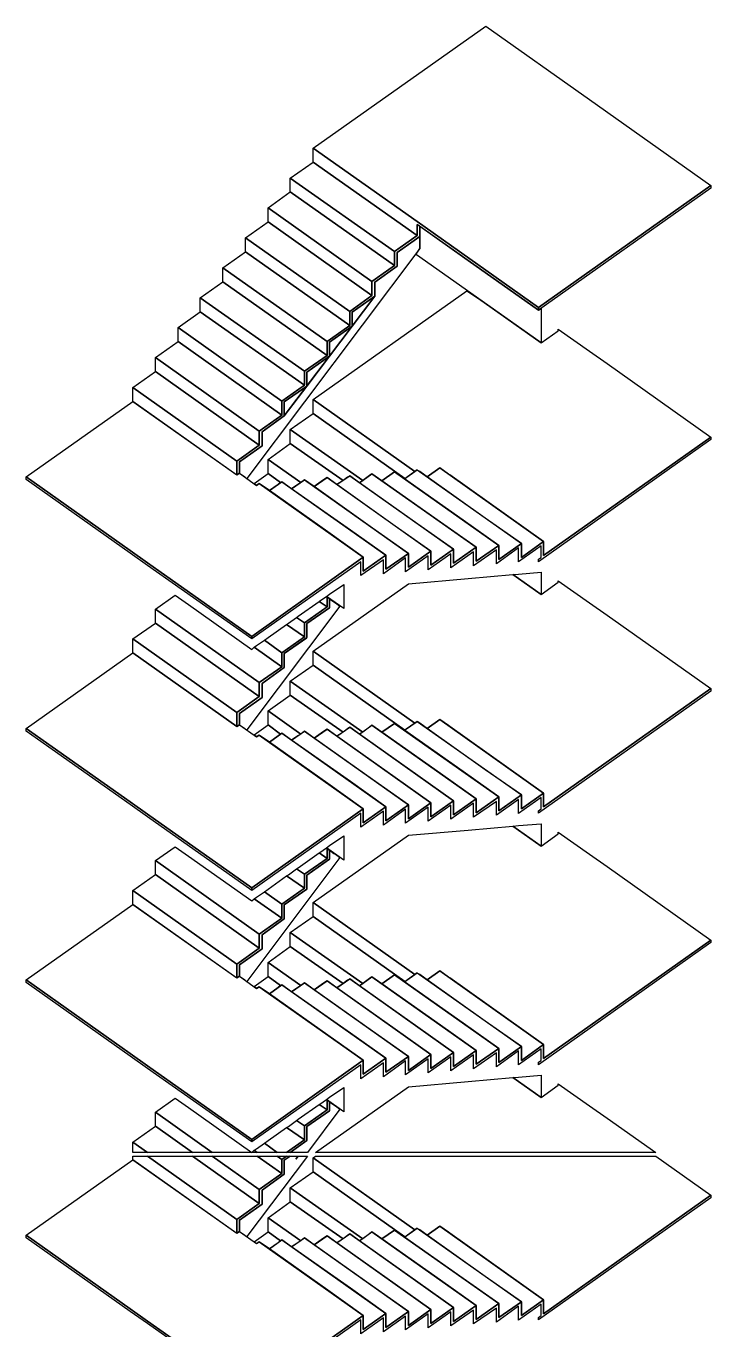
# Model space of a CAD drawing. Extents: x -678900 to 2378000, y 0 to 1840591.
# Drawn here: x -110558 to -104973, y 690882 to 701512 of the extents above; entities that cross this region are included whole.
import ezdxf

# ---------------------------------------------------------------- set-up
doc = ezdxf.new("R2010")
doc.units = 0
doc.header["$LTSCALE"] = 1000
doc.header["$MEASUREMENT"] = 0
doc.layers.get('0').update_dxf_attribs({"linetype": 'CONTINUOUS'})
doc.layers.add('DXMX_ProjectView_Section_DEFAULT_LT-SW偏左_A_e8a6d85f-36b9-47fb-9d77-73693622d4d9|AE-FLOR', color=151, linetype='CONTINUOUS')

# ---------------------------------------------------------------- blocks, each defined once
blk = doc.blocks.new('DXMX_View_SectionJoint_DEFAULT_191106104320281993')
at = {"layer": 'DXMX_ProjectView_Section_DEFAULT_LT-SW偏左_A_e8a6d85f-36b9-47fb-9d77-73693622d4d9|AE-FLOR', "ltscale": 0.3, "flags": 128}
for points in [[(-14205, 23957), (-15055, 24557), (-13645, 25552), (-12800, 24952), (-11810, 24252), (-13215, 23257), (-14205, 23957)], [(-14205, 23935), (-14205, 23843), (-15055, 24443), (-15055, 24557), (-14205, 23957), (-13215, 23257), (-13215, 23235), (-14205, 23935)], [(-15240, 24313), (-15055, 24443), (-14205, 23843), (-14390, 23713), (-15240, 24313)], [(-15240, 24199), (-15240, 24313), (-14390, 23713), (-14390, 23599), (-15240, 24199)], [(-13215, 23257), (-11810, 24252), (-11810, 24230), (-13215, 23235), (-13215, 23257)], [(-15420, 24069), (-15240, 24199), (-14390, 23599), (-14575, 23469), (-15420, 24069)], [(-15420, 23955), (-15420, 24069), (-14575, 23469), (-14575, 23355), (-15420, 23955)], [(-15675, 22005), (-15495, 22135), (-15495, 22249), (-15310, 22379), (-15310, 22493), (-15125, 22623), (-15125, 22737), (-14940, 22867), (-14940, 22981), (-14755, 23111), (-14755, 23225), (-14575, 23355), (-14575, 23469), (-14390, 23599), (-14390, 23713), (-14205, 23843), (-14205, 23935), (-14200, 23932), (-14185, 23920), (-14185, 23836), (-14370, 23706), (-14370, 23593), (-14550, 23463), (-14550, 23349), (-14735, 23219), (-14735, 23105), (-14920, 22975), (-14920, 22861), (-15105, 22731), (-15105, 22617), (-15290, 22487), (-15290, 22373), (-15470, 22243), (-15470, 22129), (-15655, 21999), (-15655, 21906), (-15660, 21904), (-15675, 21891), (-15675, 22005)], [(-15605, 23825), (-15420, 23955), (-14575, 23355), (-14755, 23225), (-15605, 23825)], [(-14185, 23668), (-14220, 23692), (-14215, 23693), (-14185, 23737), (-14185, 23920), (-13835, 23673), (-13215, 23235), (-13195, 23250), (-13195, 22968), (-14185, 23668)], [(-14185, 23668), (-14220, 23692), (-14215, 23693), (-14185, 23737), (-14185, 23920), (-13835, 23673), (-13215, 23235), (-13195, 23250), (-13195, 22968), (-14185, 23668)], [(-14185, 23668), (-14220, 23692), (-14215, 23693), (-14185, 23737), (-14185, 23920), (-13835, 23673), (-13215, 23235), (-13195, 23250), (-13195, 22968), (-14185, 23668)], [(-14185, 23668), (-14220, 23692), (-14215, 23693), (-14185, 23737), (-14185, 23920), (-13835, 23673), (-13215, 23235), (-13195, 23250), (-13195, 22968), (-14185, 23668)], [(-14185, 23668), (-14220, 23692), (-14215, 23693), (-14185, 23737), (-14185, 23920), (-13835, 23673), (-13215, 23235), (-13195, 23250), (-13195, 22968), (-14185, 23668)], [(-15600, 21866), (-15605, 21869), (-15610, 21873), (-15645, 21899), (-15655, 21906), (-15655, 21999), (-15470, 22129), (-15470, 22243), (-15290, 22373), (-14920, 22861), (-15105, 22617), (-15105, 22731), (-14920, 22861), (-14920, 22975), (-14735, 23105), (-14920, 22861), (-14550, 23349), (-14550, 23463), (-14370, 23593), (-14370, 23706), (-14185, 23836), (-14185, 23737), (-15595, 21864), (-15600, 21866)], [(-15600, 21866), (-15605, 21869), (-15610, 21873), (-15645, 21899), (-15655, 21906), (-15655, 21999), (-15470, 22129), (-15470, 22243), (-15290, 22373), (-14920, 22861), (-15105, 22617), (-15105, 22731), (-14920, 22861), (-14920, 22975), (-14735, 23105), (-14920, 22861), (-14550, 23349), (-14550, 23463), (-14370, 23593), (-14370, 23706), (-14185, 23836), (-14185, 23737), (-15595, 21864), (-15600, 21866)], [(-15600, 21866), (-15605, 21869), (-15610, 21873), (-15645, 21899), (-15655, 21906), (-15655, 21999), (-15470, 22129), (-15470, 22243), (-15290, 22373), (-14920, 22861), (-15105, 22617), (-15105, 22731), (-14920, 22861), (-14920, 22975), (-14735, 23105), (-14920, 22861), (-14550, 23349), (-14550, 23463), (-14370, 23593), (-14370, 23706), (-14185, 23836), (-14185, 23737), (-15595, 21864), (-15600, 21866)], [(-15600, 21866), (-15605, 21869), (-15610, 21873), (-15645, 21899), (-15655, 21906), (-15655, 21999), (-15470, 22129), (-15470, 22243), (-15290, 22373), (-14920, 22861), (-15105, 22617), (-15105, 22731), (-14920, 22861), (-14920, 22975), (-14735, 23105), (-14920, 22861), (-14550, 23349), (-14550, 23463), (-14370, 23593), (-14370, 23706), (-14185, 23836), (-14185, 23737), (-15595, 21864), (-15600, 21866)], [(-15600, 21866), (-15605, 21869), (-15610, 21873), (-15645, 21899), (-15655, 21906), (-15655, 21999), (-15470, 22129), (-15470, 22243), (-15290, 22373), (-14920, 22861), (-15105, 22617), (-15105, 22731), (-14920, 22861), (-14920, 22975), (-14735, 23105), (-14920, 22861), (-14550, 23349), (-14550, 23463), (-14370, 23593), (-14370, 23706), (-14185, 23836), (-14185, 23737), (-15595, 21864), (-15600, 21866)], [(-15605, 23711), (-15605, 23825), (-14755, 23225), (-14755, 23111), (-15605, 23711)], [(-15790, 23581), (-15605, 23711), (-14755, 23111), (-14940, 22981), (-15790, 23581)], [(-15790, 23467), (-15790, 23581), (-14940, 22981), (-14940, 22867), (-15790, 23467)], [(-15975, 23337), (-15790, 23467), (-14940, 22867), (-15125, 22737), (-15975, 23337)], [(-13175, 21350), (-13940, 21893), (-13949, 21899), (-14020, 21950), (-14125, 21877), (-14185, 21920), (-14200, 21928), (-14205, 21934), (-14225, 21920), (-15055, 22506), (-13800, 23394), (-13705, 23330), (-13195, 22968), (-13055, 23068), (-13055, 23081), (-12800, 22901), (-12655, 22801), (-11810, 22201), (-13175, 21236), (-13175, 21350)], [(-15975, 23223), (-15975, 23337), (-15125, 22737), (-15125, 22623), (-15975, 23223)], [(-14735, 23219), (-14550, 23349), (-14735, 23105), (-14735, 23219)], [(-14735, 23219), (-14550, 23349), (-14735, 23105), (-14735, 23219)], [(-14735, 23219), (-14550, 23349), (-14735, 23105), (-14735, 23219)], [(-14735, 23219), (-14550, 23349), (-14735, 23105), (-14735, 23219)], [(-14735, 23219), (-14550, 23349), (-14735, 23105), (-14735, 23219)], [(-16155, 23093), (-15975, 23223), (-15125, 22623), (-15310, 22493), (-16155, 23093)], [(-16155, 22979), (-16155, 23093), (-15310, 22493), (-15310, 22379), (-16155, 22979)], [(-16340, 22849), (-16155, 22979), (-15310, 22379), (-15495, 22249), (-16340, 22849)], [(-16340, 22735), (-16340, 22849), (-15495, 22249), (-15495, 22135), (-16340, 22735)], [(-16525, 22605), (-16340, 22735), (-15495, 22135), (-15675, 22005), (-16525, 22605)], [(-16525, 22491), (-16525, 22605), (-15675, 22005), (-15675, 21891), (-16525, 22491)], [(-15290, 22487), (-15105, 22617), (-15290, 22373), (-15290, 22487)], [(-15290, 22487), (-15105, 22617), (-15290, 22373), (-15290, 22487)], [(-15290, 22487), (-15105, 22617), (-15290, 22373), (-15290, 22487)], [(-15290, 22487), (-15105, 22617), (-15290, 22373), (-15290, 22487)], [(-15290, 22487), (-15105, 22617), (-15290, 22373), (-15290, 22487)], [(-16405, 21176), (-16545, 21276), (-17395, 21876), (-16525, 22491), (-15676, 21892), (-15655, 21906), (-15516, 21807), (-15495, 21821), (-14645, 21221), (-15555, 20576), (-16405, 21176)], [(-15055, 22392), (-15055, 22506), (-14225, 21920), (-14295, 21869), (-14305, 21863), (-15055, 22392)], [(-14575, 21902), (-14595, 21887), (-14650, 21847), (-15240, 22262), (-15055, 22392), (-14305, 21863), (-14310, 21861), (-14390, 21918), (-14495, 21845), (-14575, 21902)], [(-14755, 21886), (-14775, 21873), (-14810, 21847), (-15240, 22148), (-15240, 22262), (-14650, 21847), (-14675, 21829), (-14755, 21886)], [(-15555, 20576), (-14645, 21221), (-14645, 21107), (-14460, 21237), (-14460, 21123), (-14275, 21253), (-14275, 21140), (-14095, 21270), (-14095, 21156), (-13910, 21286), (-13910, 21172), (-13725, 21302), (-13725, 21188), (-13540, 21318), (-13540, 21204), (-13355, 21334), (-13355, 21220), (-13175, 21350), (-13175, 21236), (-11810, 22201), (-11810, 22180), (-13215, 21185), (-13215, 21206), (-13195, 21220), (-13195, 21314), (-13380, 21184), (-13380, 21298), (-13560, 21168), (-13560, 21282), (-13745, 21152), (-13745, 21265), (-13930, 21135), (-13930, 21249), (-14115, 21119), (-14115, 21233), (-14300, 21103), (-14300, 21217), (-14480, 21087), (-14480, 21201), (-14665, 21071), (-14665, 21185), (-15555, 20555), (-15555, 20576)], [(-15125, 21853), (-15155, 21831), (-15420, 22018), (-15240, 22148), (-14810, 21847), (-14860, 21813), (-14940, 21870), (-14970, 21851), (-15045, 21797), (-15125, 21853)], [(-15310, 21837), (-15320, 21831), (-15420, 21904), (-15420, 22018), (-15155, 21831), (-15180, 21815), (-15230, 21780), (-15310, 21837)], [(-15495, 21821), (-15515, 21806), (-15535, 21823), (-15420, 21904), (-15320, 21831), (-15340, 21815), (-15410, 21764), (-15495, 21821)], [(-13910, 21286), (-14200, 21492), (-14675, 21829), (-14575, 21902), (-13725, 21302), (-13910, 21172), (-13910, 21286)], [(-13725, 21302), (-14015, 21508), (-14495, 21845), (-14390, 21918), (-13540, 21318), (-13725, 21188), (-13725, 21302)], [(-13540, 21318), (-13830, 21524), (-14310, 21861), (-14205, 21934), (-13355, 21334), (-13540, 21204), (-13540, 21318)], [(-13355, 21334), (-13650, 21540), (-14125, 21877), (-14020, 21950), (-13175, 21350), (-13355, 21220), (-13355, 21334)], [(-16405, 21155), (-16545, 21255), (-17395, 21855), (-17395, 21876), (-16545, 21276), (-16405, 21176), (-15555, 20576), (-15555, 20555), (-16405, 21155)], [(-14645, 21221), (-14935, 21427), (-15410, 21764), (-15310, 21837), (-14460, 21237), (-14645, 21107), (-14645, 21221)], [(-14460, 21237), (-14750, 21443), (-15230, 21780), (-15125, 21853), (-14275, 21253), (-14460, 21123), (-14460, 21237)], [(-14275, 21253), (-14570, 21459), (-15045, 21797), (-14940, 21870), (-14095, 21270), (-14275, 21140), (-14275, 21253)], [(-14095, 21270), (-14385, 21475), (-14860, 21813), (-14755, 21886), (-13910, 21286), (-14095, 21156), (-14095, 21270)], [(-13175, 19299), (-13940, 19842), (-13949, 19849), (-14020, 19899), (-14125, 19826), (-14185, 19869), (-14200, 19878), (-14205, 19883), (-14225, 19869), (-15055, 20455), (-14275, 21005), (-13790, 21048), (-13425, 21080), (-13195, 20917), (-13055, 21017), (-13055, 21030), (-12800, 20850), (-12655, 20750), (-11810, 20150), (-13175, 19185), (-13175, 19299)], [(-13425, 21080), (-13380, 21084), (-13195, 21100), (-13195, 20917), (-13425, 21080)], [(-13425, 21080), (-13380, 21084), (-13195, 21100), (-13195, 20917), (-13425, 21080)], [(-13425, 21080), (-13380, 21084), (-13195, 21100), (-13195, 20917), (-13425, 21080)], [(-13425, 21080), (-13380, 21084), (-13195, 21100), (-13195, 20917), (-13425, 21080)], [(-13425, 21080), (-13380, 21084), (-13195, 21100), (-13195, 20917), (-13425, 21080)], [(-14945, 20901), (-14920, 20920), (-14805, 21000), (-14805, 20802), (-14945, 20901)], [(-14945, 20901), (-14920, 20920), (-14805, 21000), (-14805, 20802), (-14945, 20901)], [(-14945, 20901), (-14920, 20920), (-14805, 21000), (-14805, 20802), (-14945, 20901)], [(-14945, 20901), (-14920, 20920), (-14805, 21000), (-14805, 20802), (-14945, 20901)], [(-14945, 20901), (-14920, 20920), (-14805, 21000), (-14805, 20802), (-14945, 20901)], [(-16340, 20799), (-16180, 20912), (-16070, 20835), (-15555, 20470), (-15535, 20487), (-15310, 20329), (-15495, 20199), (-16340, 20799)], [(-15675, 19955), (-15495, 20085), (-15495, 20199), (-15310, 20329), (-15310, 20442), (-15125, 20572), (-15125, 20686), (-14940, 20816), (-14940, 20897), (-14935, 20893), (-14920, 20882), (-14920, 20810), (-15105, 20680), (-15105, 20566), (-15290, 20436), (-15290, 20322), (-15470, 20192), (-15470, 20078), (-15655, 19948), (-15655, 19856), (-15660, 19853), (-15675, 19841), (-15675, 19955)], [(-15600, 19815), (-15600, 19815), (-15605, 19819), (-15610, 19822), (-15645, 19848), (-15655, 19856), (-15655, 19948), (-15470, 20078), (-15470, 20192), (-15290, 20322), (-15290, 20436), (-15106, 20565), (-15105, 20567), (-15105, 20680), (-14920, 20810), (-14920, 20882), (-14885, 20857), (-14870, 20847), (-14860, 20841), (-14835, 20822), (-15595, 19814), (-15600, 19815)], [(-15600, 19815), (-15600, 19815), (-15605, 19819), (-15610, 19822), (-15645, 19848), (-15655, 19856), (-15655, 19948), (-15470, 20078), (-15470, 20192), (-15290, 20322), (-15290, 20436), (-15106, 20565), (-15105, 20567), (-15105, 20680), (-14920, 20810), (-14920, 20882), (-14885, 20857), (-14870, 20847), (-14860, 20841), (-14835, 20822), (-15595, 19814), (-15600, 19815)], [(-15600, 19815), (-15600, 19815), (-15605, 19819), (-15610, 19822), (-15645, 19848), (-15655, 19856), (-15655, 19948), (-15470, 20078), (-15470, 20192), (-15290, 20322), (-15290, 20436), (-15106, 20565), (-15105, 20567), (-15105, 20680), (-14920, 20810), (-14920, 20882), (-14885, 20857), (-14870, 20847), (-14860, 20841), (-14835, 20822), (-15595, 19814), (-15600, 19815)], [(-15600, 19815), (-15600, 19815), (-15605, 19819), (-15610, 19822), (-15645, 19848), (-15655, 19856), (-15655, 19948), (-15470, 20078), (-15470, 20192), (-15290, 20322), (-15290, 20436), (-15106, 20565), (-15105, 20567), (-15105, 20680), (-14920, 20810), (-14920, 20882), (-14885, 20857), (-14870, 20847), (-14860, 20841), (-14835, 20822), (-15595, 19814), (-15600, 19815)], [(-15600, 19815), (-15600, 19815), (-15605, 19819), (-15610, 19822), (-15645, 19848), (-15655, 19856), (-15655, 19948), (-15470, 20078), (-15470, 20192), (-15290, 20322), (-15290, 20436), (-15106, 20565), (-15105, 20567), (-15105, 20680), (-14920, 20810), (-14920, 20882), (-14885, 20857), (-14870, 20847), (-14860, 20841), (-14835, 20822), (-15595, 19814), (-15600, 19815)], [(-15190, 20731), (-15175, 20740), (-15005, 20861), (-14940, 20816), (-15125, 20686), (-15190, 20731)], [(-15005, 20861), (-15000, 20865), (-14945, 20901), (-14940, 20897), (-14940, 20816), (-15005, 20861)], [(-16340, 20685), (-16340, 20799), (-15495, 20199), (-15495, 20085), (-16340, 20685)], [(-15270, 20674), (-15255, 20683), (-15190, 20731), (-15125, 20686), (-15125, 20572), (-15270, 20674)], [(-16525, 20555), (-16340, 20685), (-15495, 20085), (-15675, 19955), (-16525, 20555)], [(-15450, 20544), (-15420, 20566), (-15270, 20674), (-15125, 20572), (-15310, 20442), (-15450, 20544)], [(-16525, 20441), (-16525, 20555), (-15675, 19955), (-15675, 19841), (-16525, 20441)], [(-15535, 20487), (-15515, 20501), (-15450, 20544), (-15310, 20442), (-15310, 20329), (-15535, 20487)], [(-16405, 19126), (-16545, 19226), (-17395, 19826), (-16525, 20441), (-15676, 19841), (-15655, 19856), (-15516, 19756), (-15495, 19771), (-14645, 19171), (-15555, 18526), (-16405, 19126)], [(-15055, 20341), (-15055, 20455), (-14225, 19869), (-14295, 19819), (-14305, 19812), (-15055, 20341)], [(-14575, 19851), (-14595, 19836), (-14650, 19796), (-15240, 20211), (-15055, 20341), (-14305, 19812), (-14310, 19810), (-14390, 19867), (-14495, 19794), (-14575, 19851)], [(-14755, 19835), (-14775, 19822), (-14810, 19796), (-15240, 20098), (-15240, 20211), (-14650, 19796), (-14675, 19778), (-14755, 19835)], [(-15555, 18526), (-14645, 19171), (-14645, 19057), (-14460, 19187), (-14460, 19073), (-14275, 19203), (-14275, 19089), (-14095, 19219), (-14095, 19105), (-13910, 19235), (-13910, 19121), (-13725, 19251), (-13725, 19137), (-13540, 19267), (-13540, 19153), (-13355, 19283), (-13355, 19169), (-13175, 19299), (-13175, 19185), (-11810, 20150), (-11810, 20129), (-13215, 19134), (-13215, 19155), (-13195, 19170), (-13195, 19263), (-13380, 19133), (-13380, 19247), (-13560, 19117), (-13560, 19231), (-13745, 19101), (-13745, 19215), (-13930, 19085), (-13930, 19199), (-14115, 19069), (-14115, 19183), (-14300, 19053), (-14300, 19167), (-14480, 19037), (-14480, 19151), (-14665, 19021), (-14665, 19134), (-15555, 18504), (-15555, 18526)], [(-15125, 19803), (-15155, 19780), (-15420, 19968), (-15240, 20098), (-14810, 19796), (-14860, 19762), (-14940, 19819), (-14970, 19800), (-15045, 19746), (-15125, 19803)], [(-15310, 19787), (-15320, 19780), (-15420, 19854), (-15420, 19968), (-15155, 19780), (-15180, 19764), (-15230, 19730), (-15310, 19787)], [(-13540, 19267), (-13830, 19473), (-14310, 19810), (-14205, 19883), (-13355, 19283), (-13540, 19153), (-13540, 19267)], [(-13355, 19283), (-13650, 19489), (-14125, 19826), (-14020, 19899), (-13175, 19299), (-13355, 19169), (-13355, 19283)], [(-16405, 19104), (-16545, 19204), (-17395, 19804), (-17395, 19826), (-16545, 19226), (-16405, 19126), (-15555, 18526), (-15555, 18504), (-16405, 19104)], [(-15495, 19771), (-15515, 19756), (-15535, 19772), (-15420, 19854), (-15320, 19780), (-15340, 19764), (-15410, 19714), (-15495, 19771)], [(-14645, 19171), (-14935, 19377), (-15410, 19714), (-15310, 19787), (-14460, 19187), (-14645, 19057), (-14645, 19171)], [(-14460, 19187), (-14750, 19393), (-15230, 19730), (-15125, 19803), (-14275, 19203), (-14460, 19073), (-14460, 19187)], [(-14275, 19203), (-14570, 19409), (-15045, 19746), (-14940, 19819), (-14095, 19219), (-14275, 19089), (-14275, 19203)], [(-14095, 19219), (-14385, 19425), (-14860, 19762), (-14755, 19835), (-13910, 19235), (-14095, 19105), (-14095, 19219)], [(-13910, 19235), (-14200, 19441), (-14675, 19778), (-14575, 19851), (-13725, 19251), (-13910, 19121), (-13910, 19235)], [(-13725, 19251), (-14015, 19457), (-14495, 19794), (-14390, 19867), (-13540, 19267), (-13725, 19137), (-13725, 19251)], [(-13175, 17249), (-13940, 17792), (-13949, 17798), (-14020, 17849), (-14125, 17776), (-14185, 17819), (-14200, 17827), (-14205, 17833), (-14225, 17819), (-15055, 18405), (-14275, 18955), (-13790, 18997), (-13425, 19029), (-13195, 18866), (-13055, 18966), (-13055, 18980), (-12800, 18800), (-12655, 18700), (-11810, 18100), (-13175, 17135), (-13175, 17249)], [(-13425, 19029), (-13380, 19033), (-13195, 19049), (-13195, 18866), (-13425, 19029)], [(-13425, 19029), (-13380, 19033), (-13195, 19049), (-13195, 18866), (-13425, 19029)], [(-13425, 19029), (-13380, 19033), (-13195, 19049), (-13195, 18866), (-13425, 19029)], [(-13425, 19029), (-13380, 19033), (-13195, 19049), (-13195, 18866), (-13425, 19029)], [(-13425, 19029), (-13380, 19033), (-13195, 19049), (-13195, 18866), (-13425, 19029)], [(-14945, 18851), (-14920, 18870), (-14805, 18950), (-14805, 18752), (-14945, 18851)], [(-14945, 18851), (-14920, 18870), (-14805, 18950), (-14805, 18752), (-14945, 18851)], [(-14945, 18851), (-14920, 18870), (-14805, 18950), (-14805, 18752), (-14945, 18851)], [(-14945, 18851), (-14920, 18870), (-14805, 18950), (-14805, 18752), (-14945, 18851)], [(-14945, 18851), (-14920, 18870), (-14805, 18950), (-14805, 18752), (-14945, 18851)], [(-16340, 18748), (-16180, 18861), (-16070, 18784), (-15555, 18420), (-15535, 18436), (-15310, 18278), (-15495, 18148), (-16340, 18748)], [(-15675, 17904), (-15495, 18034), (-15495, 18148), (-15310, 18278), (-15310, 18392), (-15125, 18522), (-15125, 18636), (-14940, 18766), (-14940, 18847), (-14935, 18842), (-14920, 18832), (-14920, 18760), (-15105, 18630), (-15105, 18516), (-15290, 18386), (-15290, 18272), (-15470, 18142), (-15470, 18028), (-15655, 17898), (-15655, 17805), (-15660, 17803), (-15675, 17790), (-15675, 17904)], [(-15600, 17765), (-15605, 17768), (-15610, 17772), (-15645, 17798), (-15655, 17805), (-15655, 17898), (-15470, 18028), (-15470, 18142), (-15290, 18272), (-15290, 18386), (-15106, 18515), (-15105, 18516), (-15105, 18630), (-14921, 18759), (-14920, 18760), (-14920, 18832), (-14885, 18807), (-14870, 18797), (-14860, 18791), (-14835, 18772), (-15595, 17763), (-15600, 17764)], [(-15600, 17765), (-15605, 17768), (-15610, 17772), (-15645, 17798), (-15655, 17805), (-15655, 17898), (-15470, 18028), (-15470, 18142), (-15290, 18272), (-15290, 18386), (-15106, 18515), (-15105, 18516), (-15105, 18630), (-14921, 18759), (-14920, 18760), (-14920, 18832), (-14885, 18807), (-14870, 18797), (-14860, 18791), (-14835, 18772), (-15595, 17763), (-15600, 17764)], [(-15600, 17765), (-15605, 17768), (-15610, 17772), (-15645, 17798), (-15655, 17805), (-15655, 17898), (-15470, 18028), (-15470, 18142), (-15290, 18272), (-15290, 18386), (-15106, 18515), (-15105, 18516), (-15105, 18630), (-14921, 18759), (-14920, 18760), (-14920, 18832), (-14885, 18807), (-14870, 18797), (-14860, 18791), (-14835, 18772), (-15595, 17763), (-15600, 17764)], [(-15600, 17765), (-15605, 17768), (-15610, 17772), (-15645, 17798), (-15655, 17805), (-15655, 17898), (-15470, 18028), (-15470, 18142), (-15290, 18272), (-15290, 18386), (-15106, 18515), (-15105, 18516), (-15105, 18630), (-14921, 18759), (-14920, 18760), (-14920, 18832), (-14885, 18807), (-14870, 18797), (-14860, 18791), (-14835, 18772), (-15595, 17763), (-15600, 17764)], [(-15600, 17765), (-15605, 17768), (-15610, 17772), (-15645, 17798), (-15655, 17805), (-15655, 17898), (-15470, 18028), (-15470, 18142), (-15290, 18272), (-15290, 18386), (-15106, 18515), (-15105, 18516), (-15105, 18630), (-14921, 18759), (-14920, 18760), (-14920, 18832), (-14885, 18807), (-14870, 18797), (-14860, 18791), (-14835, 18772), (-15595, 17763), (-15600, 17764)], [(-15005, 18810), (-15000, 18814), (-14945, 18851), (-14940, 18847), (-14940, 18766), (-15005, 18810)], [(-16340, 18634), (-16340, 18748), (-15495, 18148), (-15495, 18034), (-16340, 18634)], [(-15190, 18680), (-15175, 18690), (-15005, 18810), (-14940, 18766), (-15125, 18636), (-15190, 18680)], [(-16525, 18504), (-16340, 18634), (-15495, 18034), (-15675, 17904), (-16525, 18504)], [(-15450, 18493), (-15420, 18515), (-15270, 18623), (-15125, 18522), (-15310, 18392), (-15450, 18493)], [(-15270, 18623), (-15255, 18632), (-15190, 18680), (-15125, 18636), (-15125, 18522), (-15270, 18623)], [(-16525, 18390), (-16525, 18504), (-15675, 17904), (-15675, 17790), (-16525, 18390)], [(-16405, 17075), (-16545, 17175), (-17395, 17775), (-16525, 18390), (-15676, 17791), (-15655, 17805), (-15516, 17706), (-15495, 17720), (-14645, 17120), (-15555, 16475), (-16405, 17075)], [(-15535, 18436), (-15515, 18450), (-15450, 18493), (-15310, 18392), (-15310, 18278), (-15535, 18436)], [(-15055, 18291), (-15055, 18405), (-14225, 17819), (-14295, 17768), (-14305, 17762), (-15055, 18291)], [(-14575, 17800), (-14595, 17786), (-14650, 17746), (-15240, 18161), (-15055, 18291), (-14305, 17762), (-14310, 17760), (-14390, 17817), (-14495, 17744), (-14575, 17800)], [(-15555, 16475), (-14645, 17120), (-14645, 17006), (-14460, 17136), (-14460, 17022), (-14275, 17152), (-14275, 17038), (-14095, 17168), (-14095, 17054), (-13910, 17184), (-13910, 17070), (-13725, 17200), (-13725, 17087), (-13540, 17217), (-13540, 17103), (-13355, 17233), (-13355, 17119), (-13175, 17249), (-13175, 17135), (-11810, 18100), (-11810, 18079), (-13215, 17084), (-13215, 17105), (-13195, 17119), (-13195, 17213), (-13380, 17083), (-13380, 17196), (-13560, 17066), (-13560, 17180), (-13745, 17050), (-13745, 17164), (-13930, 17034), (-13930, 17148), (-14115, 17018), (-14115, 17132), (-14300, 17002), (-14300, 17116), (-14480, 16986), (-14480, 17100), (-14665, 16970), (-14665, 17084), (-15555, 16454), (-15555, 16475)], [(-14755, 17784), (-14775, 17772), (-14810, 17746), (-15240, 18047), (-15240, 18161), (-14650, 17746), (-14675, 17727), (-14755, 17784)], [(-15125, 17752), (-15155, 17730), (-15420, 17917), (-15240, 18047), (-14810, 17746), (-14860, 17711), (-14940, 17768), (-14970, 17750), (-15045, 17695), (-15125, 17752)], [(-15310, 17736), (-15320, 17730), (-15420, 17803), (-15420, 17917), (-15155, 17730), (-15180, 17713), (-15230, 17679), (-15310, 17736)], [(-16405, 17054), (-16545, 17154), (-17395, 17754), (-17395, 17775), (-16545, 17175), (-16405, 17075), (-15555, 16475), (-15555, 16454), (-16405, 17054)], [(-15495, 17720), (-15515, 17705), (-15535, 17722), (-15420, 17803), (-15320, 17730), (-15340, 17714), (-15410, 17663), (-15495, 17720)], [(-14460, 17136), (-14750, 17342), (-15230, 17679), (-15125, 17752), (-14275, 17152), (-14460, 17022), (-14460, 17136)], [(-14275, 17152), (-14570, 17358), (-15045, 17695), (-14940, 17768), (-14095, 17168), (-14275, 17038), (-14275, 17152)], [(-14095, 17168), (-14385, 17374), (-14860, 17711), (-14755, 17784), (-13910, 17184), (-14095, 17054), (-14095, 17168)], [(-13910, 17184), (-14200, 17390), (-14675, 17727), (-14575, 17800), (-13725, 17200), (-13910, 17070), (-13910, 17184)], [(-13725, 17200), (-14015, 17406), (-14495, 17744), (-14390, 17817), (-13540, 17217), (-13725, 17087), (-13725, 17200)], [(-13540, 17217), (-13830, 17422), (-14310, 17760), (-14205, 17833), (-13355, 17233), (-13540, 17103), (-13540, 17217)], [(-13355, 17233), (-13650, 17439), (-14125, 17776), (-14020, 17849), (-13175, 17249), (-13355, 17119), (-13355, 17233)], [(-14645, 17120), (-14935, 17326), (-15410, 17663), (-15310, 17736), (-14460, 17136), (-14645, 17006), (-14645, 17120)], [(-15034, 16369), (-14275, 16904), (-13790, 16947), (-13425, 16979), (-13195, 16816), (-13055, 16916), (-13055, 16929), (-12800, 16749), (-12655, 16649), (-12260, 16369), (-15034, 16369)], [(-13425, 16979), (-13380, 16983), (-13195, 16999), (-13195, 16816), (-13425, 16979)], [(-13425, 16979), (-13380, 16983), (-13195, 16999), (-13195, 16816), (-13425, 16979)], [(-13425, 16979), (-13380, 16983), (-13195, 16999), (-13195, 16816), (-13425, 16979)], [(-13425, 16979), (-13380, 16983), (-13195, 16999), (-13195, 16816), (-13425, 16979)], [(-13425, 16979), (-13380, 16983), (-13195, 16999), (-13195, 16816), (-13425, 16979)], [(-16340, 16697), (-16180, 16811), (-16070, 16734), (-15555, 16369), (-15535, 16386), (-15511, 16369), (-15877, 16369), (-16340, 16697)], [(-15271, 16369), (-15125, 16471), (-15125, 16585), (-14940, 16715), (-14940, 16796), (-14935, 16791), (-14920, 16781), (-14920, 16709), (-15105, 16579), (-15105, 16465), (-15242, 16369), (-15271, 16369)], [(-15005, 16760), (-15000, 16763), (-14945, 16800), (-14940, 16796), (-14940, 16715), (-15005, 16760)], [(-14945, 16800), (-14920, 16819), (-14805, 16899), (-14805, 16701), (-14945, 16800)], [(-14945, 16800), (-14920, 16819), (-14805, 16899), (-14805, 16701), (-14945, 16800)], [(-14945, 16800), (-14920, 16819), (-14805, 16899), (-14805, 16701), (-14945, 16800)], [(-14945, 16800), (-14920, 16819), (-14805, 16899), (-14805, 16701), (-14945, 16800)], [(-14945, 16800), (-14920, 16819), (-14805, 16899), (-14805, 16701), (-14945, 16800)], [(-16340, 16583), (-16340, 16697), (-15877, 16369), (-16038, 16369), (-16340, 16583)], [(-15242, 16369), (-15106, 16465), (-15105, 16465), (-15105, 16579), (-14921, 16708), (-14920, 16710), (-14920, 16781), (-14885, 16756), (-14870, 16746), (-14860, 16740), (-14835, 16721), (-15100, 16369), (-15242, 16369)], [(-15242, 16369), (-15106, 16465), (-15105, 16465), (-15105, 16579), (-14921, 16708), (-14920, 16710), (-14920, 16781), (-14885, 16756), (-14870, 16746), (-14860, 16740), (-14835, 16721), (-15100, 16369), (-15242, 16369)], [(-15242, 16369), (-15106, 16465), (-15105, 16465), (-15105, 16579), (-14921, 16708), (-14920, 16710), (-14920, 16781), (-14885, 16756), (-14870, 16746), (-14860, 16740), (-14835, 16721), (-15100, 16369), (-15242, 16369)], [(-15242, 16369), (-15106, 16465), (-15105, 16465), (-15105, 16579), (-14921, 16708), (-14920, 16710), (-14920, 16781), (-14885, 16756), (-14870, 16746), (-14860, 16740), (-14835, 16721), (-15100, 16369), (-15242, 16369)], [(-15242, 16369), (-15106, 16465), (-15105, 16465), (-15105, 16579), (-14921, 16708), (-14920, 16710), (-14920, 16781), (-14885, 16756), (-14870, 16746), (-14860, 16740), (-14835, 16721), (-15100, 16369), (-15242, 16369)], [(-15190, 16630), (-15175, 16639), (-15005, 16760), (-14940, 16715), (-15125, 16585), (-15190, 16630)], [(-16525, 16453), (-16340, 16583), (-16038, 16369), (-16405, 16369), (-16525, 16453)], [(-15270, 16573), (-15255, 16581), (-15190, 16630), (-15125, 16585), (-15125, 16471), (-15270, 16573)], [(-15450, 16443), (-15420, 16465), (-15270, 16573), (-15125, 16471), (-15271, 16369), (-15348, 16369), (-15450, 16443)], [(-16525, 16369), (-16525, 16453), (-16405, 16369), (-16525, 16369)], [(-15535, 16386), (-15515, 16399), (-15450, 16443), (-15348, 16369), (-15511, 16369), (-15535, 16386)], [(-16405, 14994), (-16545, 15094), (-17395, 15694), (-16525, 16309), (-15676, 15710), (-15655, 15724), (-15516, 15625), (-15495, 15639), (-14645, 15039), (-15555, 14394), (-16405, 14994)], [(-16525, 16309), (-16525, 16339), (-16405, 16339), (-15675, 15823), (-15675, 15709), (-16525, 16309)], [(-16038, 16339), (-15495, 15953), (-15675, 15823), (-16405, 16339), (-16038, 16339)], [(-15877, 16339), (-15495, 16067), (-15495, 15953), (-16038, 16339), (-15877, 16339)], [(-15511, 16339), (-15310, 16197), (-15495, 16067), (-15877, 16339), (-15511, 16339)], [(-15675, 15823), (-15495, 15953), (-15495, 16067), (-15310, 16197), (-15310, 16311), (-15271, 16339), (-15242, 16339), (-15290, 16305), (-15290, 16191), (-15470, 16061), (-15470, 15947), (-15655, 15817), (-15655, 15724), (-15660, 15722), (-15675, 15709), (-15675, 15823)], [(-15610, 15691), (-15645, 15717), (-15655, 15724), (-15655, 15817), (-15470, 15947), (-15470, 16061), (-15290, 16191), (-15290, 16305), (-15242, 16339), (-15176, 16339), (-15195, 16313), (-15176, 16339), (-15100, 16339), (-15595, 15682), (-15610, 15691)], [(-15610, 15691), (-15645, 15717), (-15655, 15724), (-15655, 15817), (-15470, 15947), (-15470, 16061), (-15290, 16191), (-15290, 16305), (-15242, 16339), (-15176, 16339), (-15195, 16313), (-15176, 16339), (-15100, 16339), (-15595, 15682), (-15610, 15691)], [(-15610, 15691), (-15645, 15717), (-15655, 15724), (-15655, 15817), (-15470, 15947), (-15470, 16061), (-15290, 16191), (-15290, 16305), (-15242, 16339), (-15176, 16339), (-15195, 16313), (-15176, 16339), (-15100, 16339), (-15595, 15682), (-15610, 15691)], [(-15610, 15691), (-15645, 15717), (-15655, 15724), (-15655, 15817), (-15470, 15947), (-15470, 16061), (-15290, 16191), (-15290, 16305), (-15242, 16339), (-15176, 16339), (-15195, 16313), (-15176, 16339), (-15100, 16339), (-15595, 15682), (-15610, 15691)], [(-15610, 15691), (-15645, 15717), (-15655, 15724), (-15655, 15817), (-15470, 15947), (-15470, 16061), (-15290, 16191), (-15290, 16305), (-15242, 16339), (-15176, 16339), (-15195, 16313), (-15176, 16339), (-15100, 16339), (-15595, 15682), (-15610, 15691)], [(-15348, 16339), (-15310, 16311), (-15310, 16197), (-15511, 16339), (-15348, 16339)], [(-15271, 16339), (-15310, 16311), (-15348, 16339), (-15271, 16339)], [(-13175, 15168), (-13940, 15711), (-13949, 15718), (-14020, 15768), (-14125, 15695), (-14185, 15738), (-14200, 15747), (-14205, 15752), (-14225, 15738), (-15055, 16324), (-15034, 16339), (-12260, 16339), (-11810, 16019), (-13175, 15054), (-13175, 15168)], [(-15055, 16210), (-15055, 16324), (-14225, 15738), (-14295, 15687), (-14305, 15681), (-15055, 16210)], [(-14575, 15720), (-14595, 15705), (-14650, 15665), (-15240, 16080), (-15055, 16210), (-14305, 15681), (-14310, 15679), (-14390, 15736), (-14495, 15663), (-14575, 15720)], [(-14755, 15704), (-14775, 15691), (-14810, 15665), (-15240, 15966), (-15240, 16080), (-14650, 15665), (-14675, 15647), (-14755, 15704)], [(-15555, 14394), (-14645, 15039), (-14645, 14926), (-14460, 15056), (-14460, 14942), (-14275, 15072), (-14275, 14958), (-14095, 15088), (-14095, 14974), (-13910, 15104), (-13910, 14990), (-13725, 15120), (-13725, 15006), (-13540, 15136), (-13540, 15022), (-13355, 15152), (-13355, 15038), (-13175, 15168), (-13175, 15054), (-11810, 16019), (-11810, 15998), (-13215, 15003), (-13215, 15024), (-13195, 15038), (-13195, 15132), (-13380, 15002), (-13380, 15116), (-13560, 14986), (-13560, 15100), (-13745, 14970), (-13745, 15084), (-13930, 14954), (-13930, 15068), (-14115, 14938), (-14115, 15052), (-14300, 14922), (-14300, 15035), (-14480, 14905), (-14480, 15019), (-14665, 14889), (-14665, 15003), (-15555, 14373)], [(-15125, 15672), (-15155, 15649), (-15420, 15836), (-15240, 15966), (-14810, 15665), (-14860, 15631), (-14940, 15688), (-14970, 15669), (-15045, 15615), (-15125, 15672)], [(-15310, 15656), (-15320, 15649), (-15420, 15722), (-15420, 15836), (-15155, 15649), (-15180, 15633), (-15230, 15599), (-15310, 15656)], [(-13725, 15120), (-14015, 15326), (-14495, 15663), (-14390, 15736), (-13540, 15136), (-13725, 15006), (-13725, 15120)], [(-13540, 15136), (-13830, 15342), (-14310, 15679), (-14205, 15752), (-13355, 15152), (-13540, 15022), (-13540, 15136)], [(-13355, 15152), (-13650, 15358), (-14125, 15695), (-14020, 15768), (-13175, 15168), (-13355, 15038), (-13355, 15152)], [(-16405, 14973), (-16545, 15073), (-17395, 15673), (-17395, 15694), (-16545, 15094), (-16405, 14994), (-15555, 14394), (-15555, 14373), (-16405, 14973)], [(-15495, 15639), (-15515, 15624), (-15535, 15641), (-15420, 15722), (-15320, 15649), (-15340, 15633), (-15410, 15583), (-15495, 15639)], [(-14645, 15039), (-14935, 15245), (-15410, 15583), (-15310, 15656), (-14460, 15056), (-14645, 14926), (-14645, 15039)], [(-14460, 15056), (-14750, 15262), (-15230, 15599), (-15125, 15672), (-14275, 15072), (-14460, 14942), (-14460, 15056)], [(-14275, 15072), (-14570, 15278), (-15045, 15615), (-14940, 15688), (-14095, 15088), (-14275, 14958), (-14275, 15072)], [(-14095, 15088), (-14385, 15294), (-14860, 15631), (-14755, 15704), (-13910, 15104), (-14095, 14974), (-14095, 15088)], [(-13910, 15104), (-14200, 15310), (-14675, 15647), (-14575, 15720), (-13725, 15120), (-13910, 14990), (-13910, 15104)]]:
    blk.add_lwpolyline(points, dxfattribs=at)

msp = doc.modelspace()

# ---------------------------------------------------------------- block references
msp.add_blockref('DXMX_View_SectionJoint_DEFAULT_191106104320281993', (-93163.2, 675960.6))

doc.saveas('drawing.dxf')
